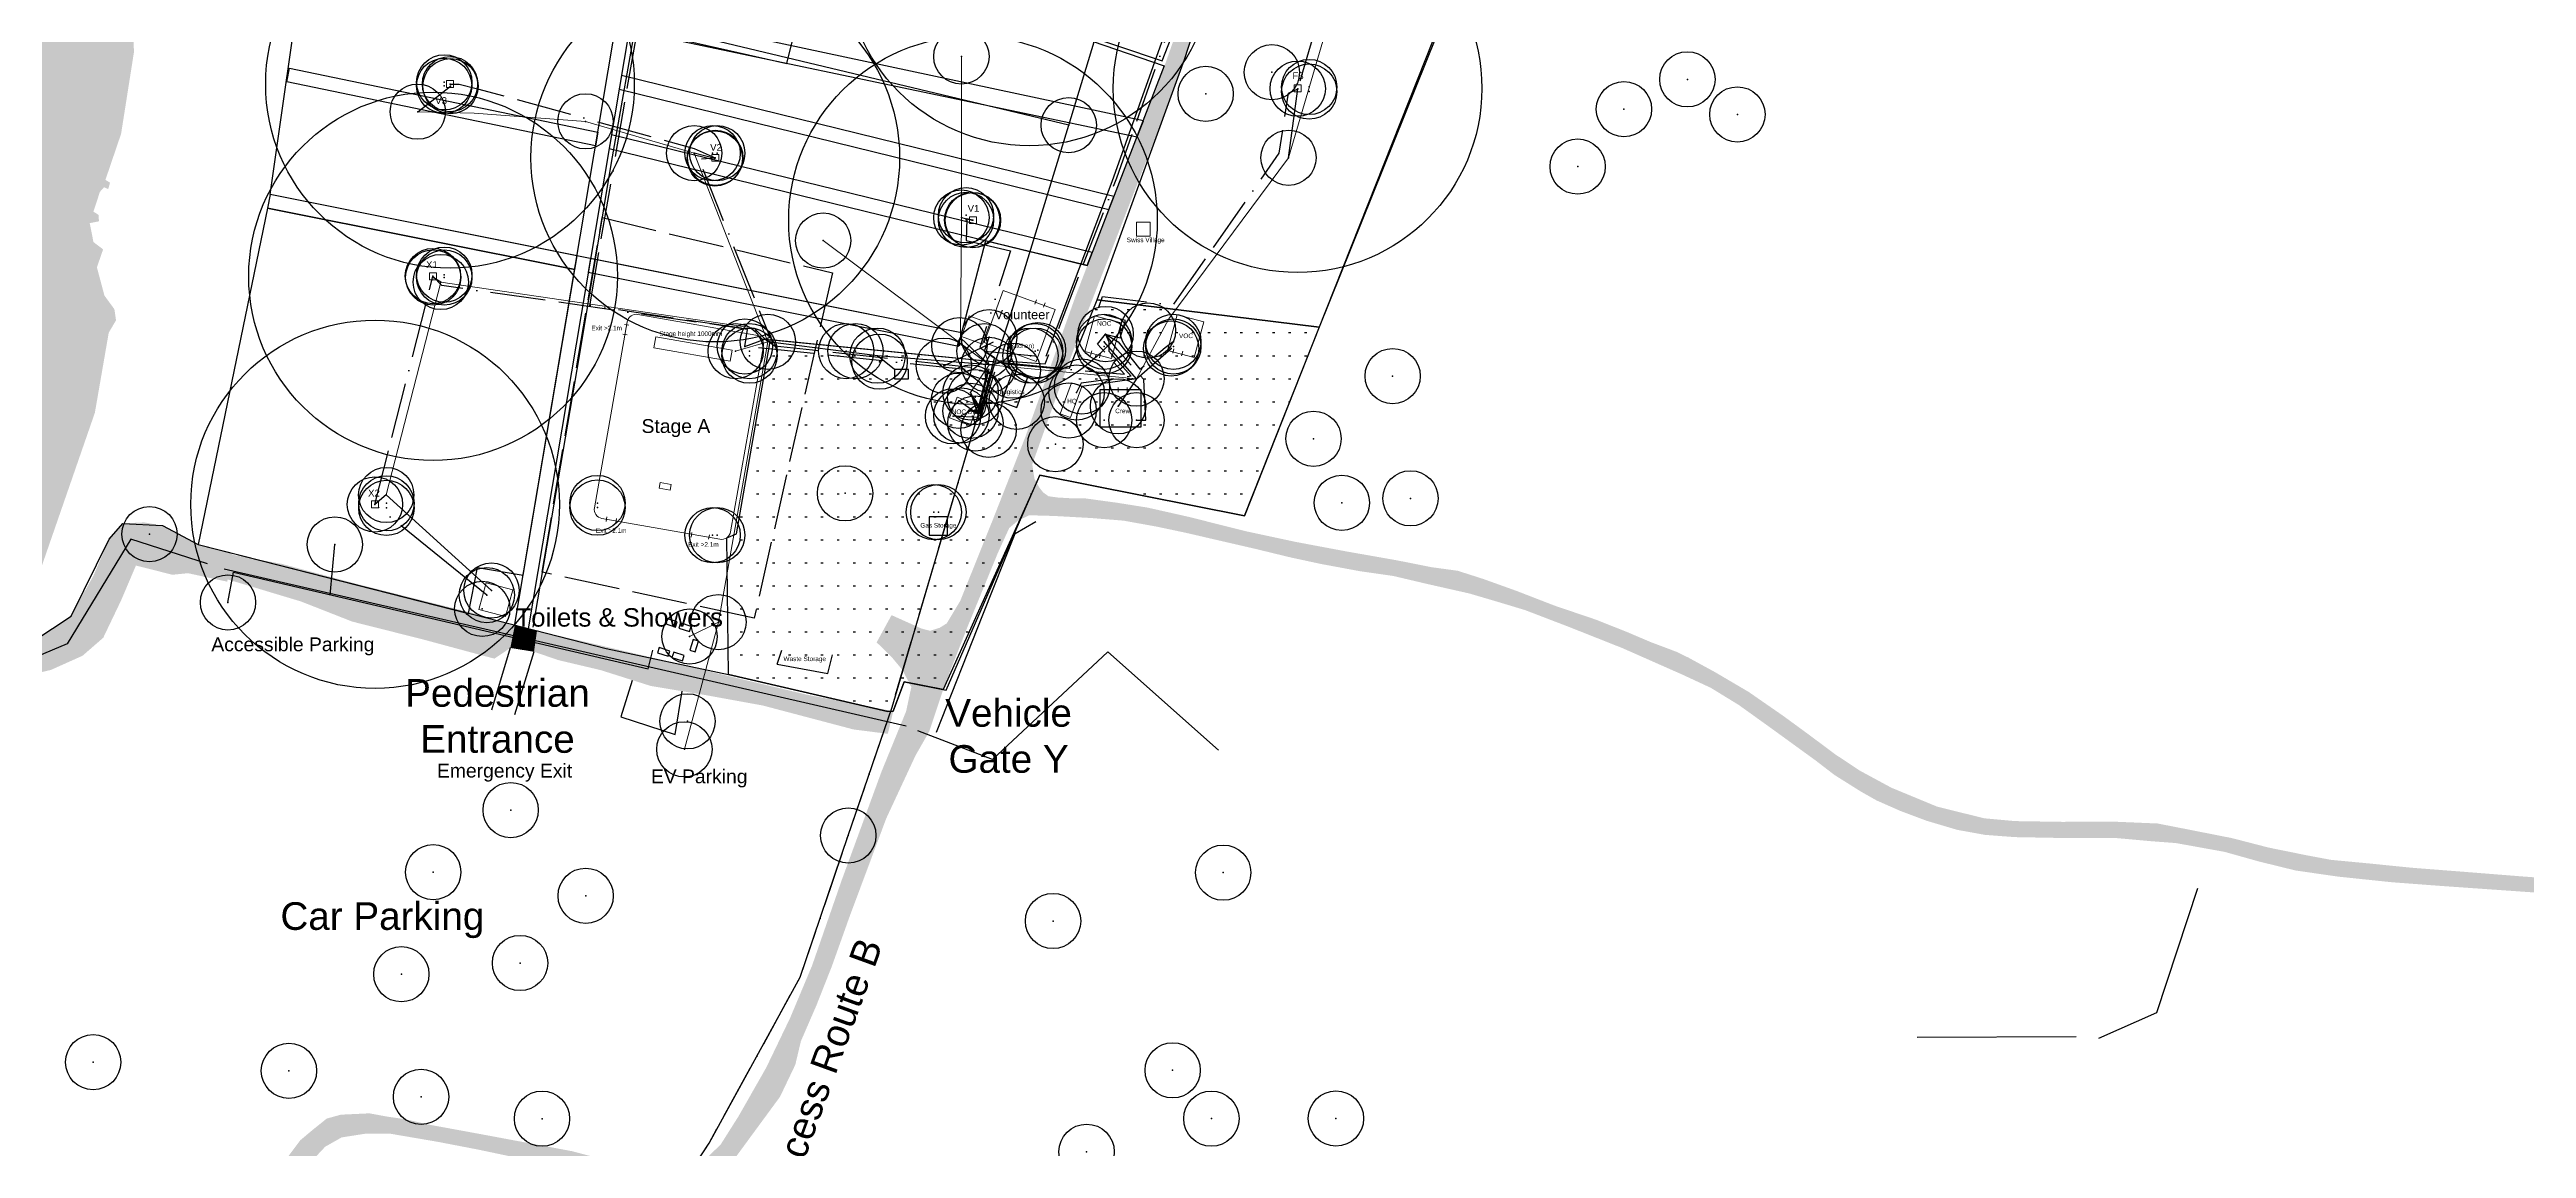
# Model space of a CAD drawing. Header units: metres. Extents: x 372109 to 376137, y 236217 to 239160.
# Drawn here: x 374042 to 374580, y 237823 to 238062 of the extents above; entities that cross this region are included whole.
import ezdxf

# ---------------------------------------------------------------- set-up
doc = ezdxf.new("R2010")
doc.units = ezdxf.units.M
doc.header["$MEASUREMENT"] = 0
doc.header["$PDMODE"] = 32
doc.header["$PDSIZE"] = 12
for name, pattern in [('ACAD_ISO02W100', [15, 12, -3]), ('ACAD_ISO05W100', [33, 24, -3, 0, -3, 0, -3]), ('ACAD_ISO11W100', [33, 12, -3, 12, -3, 0, -3])]:
    doc.linetypes.add(name, pattern=pattern)
for name, color, linetype, lineweight, true_color in [('Areas ... Backstage', 16, 'Continuous', 25, 0x800000), ('Areas ... Camping', 96, 'Continuous', 25, 0x008000), ('Fences', 178, 'Continuous', 25, 0x000000), ('Fire ... CO2 Extinguisher', 4, 'Continuous', 25, 0x00ffff), ('Fire ... Fire Blanket', 30, 'Continuous', 25, 0xff7f00), ('Fire ... Foam Extinguisher', 3, 'Continuous', 25, 0x00ff00), ('Fire ... Water Extinguisher', 1, 'Continuous', 25, 0xff0000), ('Heras (internal)', 16, 'Continuous', 25, 0x800000), ('Heras (perimeter)', 16, 'Continuous', 25, 0x800000), ('Labels', 178, 'Continuous', 25, 0x000000), ('Labels ... Access Routes', 178, 'Continuous', 25, 0x000000), ('Labels ... Gate Labels', 178, 'Continuous', 25, 0x000000), ('Labels ... Village Tent', 178, 'Continuous', 25, 0x000000), ('License ... Film', 6, 'ACAD_ISO02W100', 25, 0xff00ff), ('License ... Labels', 178, 'Continuous', 25, 0x000000), ('Lighting ... Festoon', 4, 'Continuous', 25, 0x00ffff), ('Natural ... Hedges', 96, 'Continuous', 25, 0x008000), ('Natural ... Tree Stumps', 56, 'Continuous', 25, 0x808000), ('Natural ... Trees', 96, 'Continuous', 25, 0x008000), ('Natural ... Water', 176, 'Continuous', 25, 0x000080), ('NOC ... Copper', 9, 'ACAD_ISO05W100', 25, 0xc0c0c0), ('NOC ... DK', 178, 'Continuous', 13, 0x000000), ('NOC ... DK Names', 178, 'Continuous', 25, 0x000000), ('NOC ... DK Radius', 216, 'Continuous', 25, 0x800080), ('NOC ... Fibre', 2, 'ACAD_ISO11W100', 25, 0xffff00), ('NOC ... Switch', 30, 'Continuous', 25, 0xff7f00), ('Paths ... Fire', 253, 'Continuous', 25, 0xa0a0a4), ('Paths ... Roads', 56, 'Continuous', 25, 0x808000), ('Paths ... Trackway', 9, 'Continuous', 25, 0xc0c0c0), ('Pedestrian Barrier', 6, 'Continuous', 25, 0xff00ff), ('Power ... 125-3', 1, 'Continuous', 18, 0xff0000), ('Power ... 16', 4, 'Continuous', 25, 0x00ffff), ('Power ... 32', 5, 'Continuous', 25, 0x0000ff), ('Power ... 32-3', 34, 'Continuous', 13, 0xb84904), ('Power ... 400-3', 1, 'Continuous', 25, 0xff0000), ('Power ... 63-3', 20, 'Continuous', 13, 0xfd5b07), ('Power ... Distro', 3, 'Continuous', 25, 0x00ff00), ('Power ... Generator', 4, 'Continuous', 25, 0x00ffff), ('Services ... Comms ... Ducts', 3, 'Continuous', 25, 0x00ff00), ('Services ... Comms ... Manholes', 3, 'Continuous', 25, 0x00ff00), ('Services ... Water Points', 5, 'Continuous', 25, 0x0000ff), ('Structures', 178, 'Continuous', 18, 0x000000), ('Structures ... Exits', 178, 'Continuous', 5, 0x000000), ('Structures ... Internal', 9, 'Continuous', 5, 0xc0c0c0), ('Structures ... Village Tents', 9, 'Continuous', 25, 0xc0c0c0), ('Toilets', 178, 'Continuous', 25, 0x000000), ('Water ... Pipes', 4, 'Continuous', 25, 0x00ffff), ('Water ... Points', 4, 'Continuous', 25, 0x00ffff)]:
    doc.layers.add(name, color=color, linetype=linetype, lineweight=lineweight, true_color=true_color)
doc.styles.add('textstyle108', font='')
doc.styles.add('textstyle110', font='')
doc.styles.add('textstyle111', font='')
doc.styles.add('textstyle112', font='')
doc.styles.add('textstyle113', font='')
doc.styles.add('textstyle114', font='')
doc.styles.add('textstyle125', font='')
doc.styles.add('textstyle33', font='')
doc.styles.add('textstyle47', font='')
doc.styles.add('textstyle52', font='')
doc.styles.add('textstyle59', font='')
doc.styles.add('textstyle60', font='')
doc.styles.add('textstyle61', font='')
doc.styles.add('textstyle65', font='')
doc.styles.add('textstyle66', font='')
doc.styles.add('textstyle67', font='')
doc.styles.add('textstyle69', font='')
doc.styles.add('textstyle79', font='')
doc.styles.add('textstyle80', font='')
doc.styles.add('textstyle81', font='')
doc.styles.add('textstyle82', font='')
doc.styles.add('textstyle84', font='')
doc.styles.add('textstyle87', font='')
doc.styles.add('textstyle88', font='')
doc.styles.add('textstyle89', font='')
doc.styles.add('textstyle90', font='')
doc.styles.add('textstyle91', font='')
doc.styles.add('textstyle92', font='')
doc.styles.add('textstyle93', font='')
doc.styles.add('textstyle95', font='')
doc.styles.get('textstyle108').set_extended_font_data('Arial')
doc.styles.get('textstyle110').set_extended_font_data('Arial')
doc.styles.get('textstyle111').set_extended_font_data('Arial')
doc.styles.get('textstyle112').set_extended_font_data('Arial')
doc.styles.get('textstyle113').set_extended_font_data('Arial')
doc.styles.get('textstyle114').set_extended_font_data('Arial')
doc.styles.get('textstyle125').set_extended_font_data('Arial')
doc.styles.get('textstyle33').set_extended_font_data('Arial')
doc.styles.get('textstyle47').set_extended_font_data('Arial')
doc.styles.get('textstyle52').set_extended_font_data('Arial')
doc.styles.get('textstyle59').set_extended_font_data('Arial')
doc.styles.get('textstyle60').set_extended_font_data('Arial')
doc.styles.get('textstyle61').set_extended_font_data('Arial')
doc.styles.get('textstyle65').set_extended_font_data('Arial')
doc.styles.get('textstyle66').set_extended_font_data('Arial')
doc.styles.get('textstyle67').set_extended_font_data('Arial')
doc.styles.get('textstyle69').set_extended_font_data('Arial')
doc.styles.get('textstyle79').set_extended_font_data('Arial')
doc.styles.get('textstyle80').set_extended_font_data('Arial')
doc.styles.get('textstyle81').set_extended_font_data('Arial')
doc.styles.get('textstyle82').set_extended_font_data('Arial')
doc.styles.get('textstyle84').set_extended_font_data('Arial')
doc.styles.get('textstyle87').set_extended_font_data('Arial')
doc.styles.get('textstyle88').set_extended_font_data('Arial')
doc.styles.get('textstyle89').set_extended_font_data('Arial')
doc.styles.get('textstyle90').set_extended_font_data('Arial')
doc.styles.get('textstyle91').set_extended_font_data('Arial')
doc.styles.get('textstyle92').set_extended_font_data('Arial')
doc.styles.get('textstyle93').set_extended_font_data('Arial')
doc.styles.get('textstyle95').set_extended_font_data('Arial')

# ---------------------------------------------------------------- blocks, each defined once
blk = doc.blocks.new('Single Cabin')
at = {"layer": 'Structures'}
for p, q in [((2.4, 7.2), (0, 7.2)), ((0, 7.2), (0, 0)), ((2.4, 0), (2.4, 7.2)), ((0, 0), (2.4, 0))]:
    blk.add_line(p, q, dxfattribs=at)
blk = doc.blocks.new('Mobile Structures 30x45m')
at = {"layer": 'Structures', "flags": 128}
blk.add_lwpolyline([(28, 0, 0.414214), (30, 2), (30, 43, 0.414214), (28, 45), (2, 45, 0.414214), (0, 43), (0, 2, 0.414214), (2, 0)], format="xyb", close=True, dxfattribs=at)
blk = doc.blocks.new('Double Cabin')
at = {"layer": 'Labels'}
for p, q in [((1.8, 3.6), (-1.8, 3.6)), ((-1.8, 3.6), (-1.8, -3.6)), ((1.8, -3.6), (1.8, 3.6)), ((-1.8, -3.6), (1.8, -3.6))]:
    blk.add_line(p, q, dxfattribs=at)
blk = doc.blocks.new('3-bay toilet cabin')
at = {"layer": 'Toilets'}
for p, q in [((1.2, 0.6), (-1.2, 0.6)), ((-1.2, 0.6), (-1.2, -0.6)), ((1.2, -0.6), (1.2, 0.6)), ((-1.2, -0.6), (1.2, -0.6))]:
    blk.add_line(p, q, dxfattribs=at)
blk = doc.blocks.new('Clearspan 6x6')
at = {"layer": 'Structures'}
for p, q in [((3, 3), (-3, 3)), ((-3, 3), (-3, -3)), ((3, -3), (3, 3)), ((-3, -3), (3, -3))]:
    blk.add_line(p, q, dxfattribs=at)
blk = doc.blocks.new('Clearspan 12x12')
at = {"layer": 'Structures'}
for p, q in [((6, 6), (-6, 6)), ((-6, 6), (-6, -6)), ((6, -6), (6, 6)), ((-6, -6), (6, -6))]:
    blk.add_line(p, q, dxfattribs=at)
blk = doc.blocks.new('Clearspan 9x8')
at = {"layer": 'Labels'}
for p, q in [((4.5, 4), (-4.5, 4)), ((-4.5, 4), (-4.5, -4)), ((4.5, -4), (4.5, 4)), ((-4.5, -4), (4.5, -4))]:
    blk.add_line(p, q, dxfattribs=at)
blk = doc.blocks.new('Clearspan 6x8')
at = {"layer": 'Structures'}
for p, q in [((3, 4), (-3, 4)), ((-3, 4), (-3, -4)), ((3, -4), (3, 4)), ((-3, -4), (3, -4))]:
    blk.add_line(p, q, dxfattribs=at)
blk = doc.blocks.new('Generator')
at = {"layer": 'Power ... Generator', "flags": 128}
blk.add_lwpolyline([(-1.5, -1), (1.5, -1), (1.5, 1), (-1.5, 1)], close=True, dxfattribs=at)
blk = doc.blocks.new('Cold Room 4.8x4.8')
at = {"layer": 'Structures'}
for p, q in [((2.4, 2.4), (-2.4, 2.4)), ((-2.4, 2.4), (-2.4, -2.4)), ((2.4, -2.4), (2.4, 2.4)), ((-2.4, -2.4), (2.4, -2.4))]:
    blk.add_line(p, q, dxfattribs=at)
blk = doc.blocks.new('Clearspan 3x3')
at = {"layer": 'Structures', "flags": 128}
blk.add_lwpolyline([(0, -3), (3, -3), (3, 0), (0, 0)], close=True, dxfattribs=at)

msp = doc.modelspace()

# ---------------------------------------------------------------- hatches: boundary and pattern name
at = {"layer": 'Areas ... Backstage'}
h = msp.add_hatch(dxfattribs=at)
h.set_pattern_fill('ACAD_ISO07W100', color=256, style=0, pattern_type=0)
h.set_pattern_definition([(0, (0, 0), (0, 5), [0.5, -3])])
h.paths.add_polyline_path([(374189.07, 237955.47), (374191.16, 237956.29), (374198.54, 237998.5), (374259.29, 237992.53), (374263.45, 237992.27), (374269.45, 238007.1), (374317.66, 238001.21), (374301.43, 237960.2), (374257.05, 237969.03), (374236.06, 237922.49), (374227.59, 237924.16), (374225.21, 237917.77), (374224.02, 237917.69), (374189.48, 237925.74)], flags=0)
at = {"layer": 'Natural ... Hedges'}
for points in [[(374074.32, 237954.02), (374072.14, 237947.75), (374068.75, 237947.41), (374060.83, 237949.42), (374057.63, 237941.88), (374053.73, 237933.72), (374049.24, 237929.82), (374042.38, 237926.74), (374031.26, 237924.14), (374027.59, 237925.79), (374036.7, 237931.59), (374046.75, 237938.45), (374051.6, 237947.2), (374055.03, 237955.12), (374057.99, 237958.55), (374062.6, 237958.79), (374066.62, 237958.08)], [(374081.75, 237951.76), (374080.74, 237946.4), (374096.66, 237941.61), (374107.78, 237937.24), (374123.27, 237933.33), (374134.62, 237930.26), (374138.64, 237929.19), (374142.09, 237931.52), (374143.03, 237936.25), (374133.79, 237939.13), (374108.84, 237945.4), (374092.52, 237949.77)], [(374147.23, 237930.69), (374152.48, 237928.88), (374161.7, 237926.7), (374172.53, 237923.27), (374184.88, 237921.2), (374196.89, 237919.01), (374216.58, 237913.81), (374224.03, 237912.86), (374225.21, 237917.77), (374206.65, 237921.32), (374191.98, 237924.8), (374178.62, 237928.06), (374159.34, 237932.61), (374147.88, 237935.24)]]:
    msp.add_hatch(color=256, dxfattribs=at).paths.add_polyline_path(points, flags=0)
at = {"layer": 'Natural ... Water'}
msp.add_hatch(color=256, dxfattribs=at).paths.add_polyline_path([(374057.21, 238077.69), (374059.71, 238076.09), (374060.41, 238060.99), (374057.61, 238043.19), (374054.21, 238033.19), (374055.21, 238032.59), (374054.81, 238031.19), (374053.91, 238031.59), (374053.01, 238030.59), (374051.61, 238026.29), (374052.71, 238025.59), (374052.81, 238024.19), (374050.81, 238023.79), (374051.61, 238019.69), (374053.71, 238018.09), (374052.36, 238014.19), (374054, 238008.05), (374056.16, 238005.09), (374056.51, 238002.69), (374054.93, 238000), (374051.92, 237982.61), (374038.42, 237943.61), (374035.62, 237940.01), (374030.82, 237936.91), (374026.42, 237935.21), (374024.42, 237935.51), (374020.22, 237937.21), (374014.42, 237942.41), (374009.42, 237950.31), (374004.32, 237962.71), (374003.12, 237967.51), (374002.22, 237979.91), (374002.65, 238000), (374003.94, 238008.87), (374009.31, 238024.49), (374014.01, 238035.49), (374036.88, 238073.57), (374039.08, 238076.15), (374043.3, 238078.37), (374050.15, 238078.61)], flags=0)
at = {"layer": 'Paths ... Roads'}
for points in [[(374158.92, 238195.58), (374159.41, 238192.26), (374171.23, 238194.13), (374186.78, 238196.07), (374196.98, 238197.2), (374209.61, 238198.66), (374219.82, 238200.12), (374232.13, 238200.69), (374240.79, 238200.12), (374249.21, 238199.15), (374258.53, 238197.61), (374268.97, 238195.18), (374277.8, 238192.43), (374289.3, 238188.46), (374296.99, 238184.9), (374305.09, 238179.87), (374310.27, 238173.23), (374311.81, 238168.21), (374312.05, 238164.25), (374311.65, 238159.55), (374310.51, 238151.78), (374309.14, 238144.97), (374307.11, 238136.15), (374304.2, 238125.13), (374301.2, 238112.83), (374296.91, 238097.12), (374293.67, 238086.1), (374289.54, 238073.47), (374282.74, 238054.12), (374276.34, 238037.92), (374269.94, 238021.4), (374264.68, 238007.64), (374253.91, 237977.43), (374246.95, 237959.7), (374239.74, 237941.72), (374236.82, 237936.86), (374235.28, 237935.89), (374233.18, 237935.24), (374231.32, 237935.73), (374224.84, 237938.64), (374221.6, 237932.73), (374224.76, 237929.65), (374227.19, 237926.74), (374229.13, 237923.01), (374228, 237917.75), (374222.65, 237904.63), (374213.99, 237880.99), (374207.59, 237862.52), (374202.81, 237851.11), (374197.63, 237840.34), (374191.64, 237829.81), (374187.75, 237823.65), (374182.89, 237818.96), (374179.73, 237817.01), (374186.78, 237813.94), (374189.53, 237818.88), (374194.39, 237825.52), (374200.63, 237834.02), (374203.95, 237840.98), (374205.16, 237846.09), (374208.56, 237853.94), (374211.88, 237862.36), (374215.69, 237873.05), (374223.7, 237894.51), (374230.02, 237908.11), (374233.02, 237913.38), (374236.42, 237923.58), (374241.44, 237936.38), (374247.92, 237952.17), (374250.35, 237957.51), (374255.69, 237972.25), (374260.55, 237985.93), (374267.27, 238004.23), (374274.15, 238021.89), (374283.3, 238045.53), (374288.89, 238060.68), (374295.45, 238081.08), (374300.07, 238095.25), (374304.28, 238110.48), (374307.44, 238124.57), (374312.13, 238143.6), (374315.53, 238157.61), (374316.75, 238166.43), (374317.48, 238171.37), (374316.83, 238175.83), (374311.08, 238181.49), (374307.68, 238182.95), (374300.71, 238186.76), (374288.32, 238191.94), (374275.45, 238196.39), (374263.46, 238199.71), (374247.03, 238202.63), (374236.26, 238203.76), (374224.84, 238204.01), (374213.66, 238203.12), (374189.78, 238200.36), (374170.42, 238197.04)], [(374255.37, 237971.48), (374250.31, 237957.51), (374252.29, 237959.17), (374254.72, 237960.34), (374260.19, 237960.18), (374268.12, 237959.74), (374275.17, 237959.17), (374282.33, 237957.88), (374288.85, 237956.5), (374295.65, 237954.92), (374303.87, 237953.02), (374311.4, 237951.19), (374317.92, 237949.78), (374326.42, 237948.2), (374333.75, 237947.15), (374341.16, 237945.4), (374350.27, 237943.34), (374356.18, 237941.6), (374362.34, 237939.74), (374371.85, 237936.09), (374383.47, 237931.48), (374396.47, 237925.73), (374402.67, 237922.85), (374408.78, 237919.09), (374415.95, 237913.94), (374425.42, 237907.06), (374429.47, 237903.94), (374435.26, 237900.3), (374438.62, 237898.4), (374443.76, 237896.13), (374449.47, 237893.98), (374456.15, 237892), (374462.18, 237890.91), (374468.66, 237890.42), (374477.41, 237890.26), (374490.2, 237890.26), (374498.26, 237889.53), (374503.6, 237889.13), (374514.17, 237887.22), (374521.66, 237885.12), (374529.6, 237883.17), (374538.83, 237881.84), (374550.49, 237880.62), (374561.26, 237879.81), (374580.21, 237878.48), (374591.06, 237877.75), (374604.38, 237877.42), (374616.16, 237876.9), (374622.96, 237876.29), (374634.67, 237873.66), (374640.05, 237871.47), (374647.66, 237868.11), (374657.66, 237863.62), (374666.65, 237860.54), (374675.32, 237858.19), (374683.74, 237856.05), (374694.22, 237853.86), (374699.89, 237852.69), (374710.62, 237850.54), (374720.18, 237848.64), (374731.27, 237846.69), (374745.65, 237844.06), (374758.08, 237841.27), (374768.6, 237839.08), (374777.11, 237837.99), (374784.96, 237838.03), (374793.54, 237838.96), (374810.22, 237842.81), (374818.28, 237845.6), (374829.94, 237848.39), (374839.66, 237849.89), (374844.56, 237850.18), (374853.22, 237850.46), (374876.38, 237850.66), (374886.87, 237850.22), (374899.75, 237850.5), (374910.64, 237851.59), (374910.19, 237854.3), (374899.42, 237853.7), (374885.86, 237853.66), (374878.45, 237853.74), (374870.39, 237853.74), (374859.14, 237853.74), (374845.65, 237853.41), (374831.64, 237851.92), (374822.98, 237849.73), (374810.35, 237846.69), (374794.76, 237842.73), (374785.61, 237841.39), (374780.67, 237841.35), (374776.13, 237841.43), (374768.32, 237842.36), (374759.41, 237844.18), (374749.78, 237846.25), (374736.86, 237848.92), (374725.44, 237851.11), (374713.17, 237853.58), (374701.15, 237856.09), (374686.09, 237859.2), (374672.6, 237862.36), (374661.83, 237866.05), (374655.96, 237868.44), (374649.16, 237871.51), (374642.24, 237874.87), (374637.7, 237877.02), (374631.22, 237878.23), (374622.2, 237879.61), (374606.4, 237880.62), (374591.71, 237880.99), (374579.28, 237881.84), (374567.09, 237882.81), (374554.66, 237883.78), (374545.87, 237884.67), (374537.29, 237885.48), (374531.91, 237886.49), (374523.73, 237888.15), (374515.71, 237890.22), (374505.26, 237892.28), (374499.64, 237893.38), (374490.16, 237893.78), (374478.91, 237893.74), (374468.7, 237893.9), (374461.98, 237894.51), (374451.74, 237897.06), (374441.86, 237901.15), (374435.06, 237904.83), (374429.67, 237908.4), (374423.88, 237912.73), (374418.29, 237916.82), (374410.88, 237921.96), (374403.52, 237926.29), (374397.81, 237929.41), (374395.13, 237930.71), (374389.75, 237932.73), (374384.61, 237934.92), (374377.81, 237937.63), (374368.74, 237940.71), (374360.48, 237943.91), (374353.27, 237946.5), (374347.72, 237948.28), (374342.09, 237949.05), (374334.52, 237950.55), (374323.51, 237952.49), (374312.5, 237954.56), (374301.77, 237956.86), (374289.38, 237959.98), (374280.43, 237962), (374273.75, 237963.06), (374266.95, 237963.99), (374263.71, 237964.03), (374260.95, 237964.19), (374258.89, 237964.47), (374257.72, 237965.33), (374256.87, 237966.42), (374255.85, 237968.32)], [(374074.32, 237954.02), (374072.14, 237947.75), (374080.65, 237945.91), (374081.83, 237952.18)], [(374143.03, 237936.25), (374142.09, 237931.52), (374147.23, 237930.69), (374147.88, 237935.24)], [(374133.98, 237686.07), (374134.31, 237693.93), (374122.08, 237696.03), (374088.15, 237701.3), (374083.13, 237702.76), (374079.81, 237704.9), (374077.05, 237708.14), (374075.44, 237711.7), (374074.71, 237716.89), (374074.79, 237722.6), (374075.92, 237729.72), (374077.42, 237736.44), (374079.61, 237745.35), (374081.18, 237751.99), (374083.17, 237762.31), (374084.55, 237767.94), (374085.8, 237773.65), (374087.26, 237779.85), (374088.84, 237788.47), (374090.46, 237796.85), (374091.59, 237804.22), (374093.53, 237811.06), (374095.44, 237815.8), (374098.11, 237819.12), (374101.91, 237823.17), (374105.48, 237825.19), (374110.9, 237826.04), (374115.76, 237826.04), (374126.41, 237824.22), (374135.03, 237822.56), (374150.22, 237819.36), (374156.82, 237818.03), (374161.07, 237816.89), (374165.32, 237815.68), (374167.95, 237814.14), (374170.46, 237812.28), (374171.92, 237810.94), (374173.3, 237808.51), (374173.82, 237806.41), (374173.98, 237803.9), (374179.73, 237816.89), (374179.53, 237817.38), (374174.92, 237817.42), (374171.03, 237818.55), (374168.11, 237819.73), (374161.6, 237820.58), (374155.48, 237822.2), (374136.01, 237825.84), (374124.51, 237827.95), (374119.41, 237829.12), (374115.24, 237829.73), (374111.51, 237830.42), (374105.32, 237830.13), (374102.24, 237829.28), (374099.12, 237826.77), (374096.53, 237824.59), (374093.9, 237821.1), (374092.2, 237817.34), (374090.34, 237811.91), (374089.12, 237806.93), (374088.11, 237802.24), (374087.3, 237797.09), (374086.73, 237793.37), (374085.6, 237787.82), (374084.3, 237781.14), (374082.84, 237773.69), (374080.66, 237765.03), (374078.84, 237756.93), (374077.3, 237750.25), (374075.39, 237742.07), (374073.86, 237736.73), (374073.21, 237732.96), (374071.83, 237727.29), (374070.66, 237722.27), (374070.25, 237717.61), (374070.78, 237712.23), (374071.02, 237709.15), (374073.21, 237706.28), (374076.41, 237701.86), (374079.69, 237699.52), (374086.04, 237697.82), (374099.04, 237695.83), (374108.92, 237694.41), (374114.79, 237693.24), (374124.06, 237691.42), (374129.24, 237689.68), (374130.95, 237688.34)]]:
    msp.add_hatch(color=256, dxfattribs=at).paths.add_polyline_path(points, flags=0)

# ---------------------------------------------------------------- linework, layer by layer
at = {"layer": 'Areas ... Backstage', "flags": 128}
msp.add_lwpolyline([(374189.07, 237955.47), (374191.16, 237956.29), (374198.54, 237998.5), (374259.29, 237992.53), (374263.45, 237992.27), (374269.45, 238007.1), (374317.66, 238001.21), (374301.43, 237960.2), (374257.05, 237969.03), (374236.06, 237922.49), (374227.59, 237924.16), (374225.21, 237917.77), (374224.02, 237917.69), (374189.48, 237925.74)], close=True, dxfattribs=at)
at = {"layer": 'Areas ... Camping', "flags": 128}
for points in [[(374372.86, 238197.64), (374367.43, 238144.1), (374350.07, 238081.85), (374317.66, 238001.21), (374269.45, 238007.1), (374288.41, 238059.35), (374295.45, 238081.08), (374302.17, 238102.87), (374305.86, 238117.52), (374316.14, 238162.02), (374317.23, 238181.56), (374327.25, 238202.27), (374360, 238250), (374371.14, 238290.21), (374377.47, 238290.02), (374378.12, 238242.25)], [(374296.04, 238185.54), (374254.05, 238068.95), (374283.56, 238059.06), (374291.53, 238079.47), (374298.98, 238104.65), (374308.05, 238140.24), (374311.57, 238159.23), (374311.85, 238165.91), (374311.73, 238167.9), (374310.19, 238172.92), (374296.04, 238185.54)], [(374208.4, 238083.97), (374284, 238058), (374267.33, 238014.56), (374245.23, 238019.98), (374240, 238000), (374090, 238030), (374097.39, 238082.23), (374202.08, 238058.45)], [(374074.32, 237954.02), (374133, 237939), (374135, 237949), (374144.9, 237947.33), (374156.08, 238013.72), (374089.41, 238027.06)]]:
    msp.add_lwpolyline(points, close=True, dxfattribs=at)
at = {"layer": 'Fences'}
msp.add_lwpolyline([(374234.62, 237913.22), (374244.64, 237938.73), (374251.7, 237956.38), (374256.15, 237959)], dxfattribs=at)
at = {"layer": 'Fire ... CO2 Extinguisher'}
for p in [(374256.62, 237996.22), (374243, 237986)]:
    msp.add_point(p, dxfattribs=at)
at = {"layer": 'Fire ... Fire Blanket'}
msp.add_point((374255, 237995), dxfattribs=at)
at = {"layer": 'Fire ... Foam Extinguisher'}
msp.add_point((374215, 237996), dxfattribs=at)
at = {"layer": 'Fire ... Water Extinguisher'}
for p in [(374127.73, 238053.62), (374127.76, 238054.39), (374315.49, 238053.37), (374315.49, 238052.37), (374186, 238039), (374187, 238039), (374241, 238025.5), (374241, 238024.5), (374127.76, 238012.59), (374127.76, 238011.99), (374271, 237997), (374286, 237997), (374194, 237996), (374194, 237995), (374217, 237996), (374256, 237996), (374256, 237995), (374252, 237985), (374263.28, 237983.08), (374271, 237981), (374115.19, 237962.93), (374115.19, 237961.93), (374161, 237963), (374161, 237962), (374234, 237961), (374235, 237961), (374186, 237956), (374187, 237956), (374136, 237940)]:
    msp.add_point(p, dxfattribs=at)
at = {"layer": 'Heras (internal)'}
for p, q in [((374263.45, 237992.27), (374269.45, 238007.1)), ((374269.45, 238007.1), (374317.66, 238001.21)), ((374196.68, 237998.63), (374259.29, 237992.53)), ((374233, 237960), (374233, 237960)), ((374233, 237960), (374233, 237956)), ((374237, 237960), (374233, 237960)), ((374237, 237956), (374237, 237960)), ((374189.48, 237925.74), (374189.07, 237955.47)), ((374233, 237956), (374237, 237956)), ((374200, 237928), (374201, 237931)), ((374200, 237928), (374211, 237926)), ((374211, 237926), (374212, 237930)), ((374168.57, 237924.47), (374166.08, 237916.55)), ((374177.85, 237912.7), (374179.42, 237922.11)), ((374166.08, 237916.55), (374177.85, 237912.7))]:
    msp.add_line(p, q, dxfattribs=at)
at = {"layer": 'Heras (perimeter)'}
for p, q in [((374301.43, 237960.2), (374350.62, 238084.29)), ((374236.72, 237922.36), (374257.05, 237969.03)), ((374257.05, 237969.03), (374301.43, 237960.2)), ((374046.75, 237938.45), (374055.03, 237955.12)), ((374055.03, 237955.12), (374057.99, 237958.55)), ((374057.99, 237958.55), (374066.62, 237958.08)), ((374066.62, 237958.08), (374074.32, 237954.02)), ((374074.32, 237954.02), (374134.45, 237938.74)), ((374027.59, 237925.79), (374046.75, 237938.45)), ((374134.45, 237938.74), (374162.92, 237931.43)), ((374162.92, 237931.43), (374189.48, 237925.74)), ((374189.48, 237925.74), (374224.02, 237917.69)), ((374225.21, 237917.77), (374227.59, 237924.16)), ((374227.59, 237924.16), (374236.72, 237922.36)), ((374224.02, 237917.69), (374225.21, 237917.77))]:
    msp.add_line(p, q, dxfattribs=at)
at = {"layer": 'License ... Film'}
for p, q in [((374149, 237948), (374162, 238025)), ((374162, 238025), (374212, 238013)), ((374212, 238013), (374195, 237938)), ((374195, 237938), (374149, 237948))]:
    msp.add_line(p, q, dxfattribs=at)
at = {"layer": 'Lighting ... Festoon', "flags": 128}
for points in [[(374297, 238182), (374278, 238191), (374243, 238199), (374219, 238199), (374191, 238196), (374185.77, 238166.57), (374177, 238111), (374170, 238071), (374164, 238037), (374157, 237995), (374147, 237936)], [(374258.38, 237994.89), (374272.7, 238032.86), (374290.53, 238082.85), (374299, 238108), (374309, 238152), (374310, 238171), (374301, 238180)]]:
    msp.add_lwpolyline(points, dxfattribs=at)
at = {"layer": 'Natural ... Tree Stumps'}
msp.add_point((374280.49, 238000.46), dxfattribs=at)
at = {"layer": 'Natural ... Trees'}
for p in [(374307.39, 238056.57), (374293.02, 238051.87), (374397.57, 238055.03), (374383.8, 238048.55), (374408.42, 238047.41), (374373.76, 238036.08), (374239.56, 237997.28), (374222.25, 237993.7), (374333.6, 237990.57), (374245.91, 237978.9), (374316.43, 237976.96), (374214.74, 237965.11), (374322.58, 237963.04), (374337.48, 237964.01), (374063.78, 237956.23), (374180.55, 237915.58), (374142.17, 237896.3), (374125.36, 237882.81), (374296.83, 237882.71), (374158.45, 237877.68), (374259.89, 237872.2), (374144.21, 237863.07), (374118.44, 237860.64), (374051.55, 237841.54), (374094.04, 237839.66), (374285.85, 237839.77), (374122.72, 237834.01), (374148.97, 237829.26), (374294.26, 237829.27), (374321.3, 237829.3), (374267.17, 237822.07)]:
    msp.add_point(p, dxfattribs=at)
at = {"layer": 'Natural ... Water'}
for points in [[(374076.4, 237949.8), (374059.74, 237955.15), (374045.9, 237932.39), (374031.54, 237926.35)], [(374080, 237948.7), (374227.98, 237914.6)], [(374295.8, 237909.3), (374271.8, 237930.7), (374246.76, 237907.27), (374230.57, 237913.53)], [(374486.85, 237846.78), (374499.5, 237852.3), (374508.4, 237879.3)], [(374447.47, 237846.99), (374481.96, 237847.14)]]:
    msp.add_lwpolyline(points, dxfattribs=at)
at = {"layer": 'NOC ... Copper', "flags": 128}
for points in [[(374242.51, 238024.43), (374241.17, 238024.74), (374241, 238020), (374250.62, 238017.75), (374243.99, 237996.77), (374247.15, 237994.63), (374244, 237982.8), (374242, 237983)], [(374137, 237943), (374112.71, 237962.69)]]:
    msp.add_lwpolyline(points, dxfattribs=at)
at = {"layer": 'NOC ... DK', "flags": 128}
for points in [[(374128.25, 238053.25), (374129.75, 238053.25), (374129.75, 238054.75), (374128.25, 238054.75)], [(374312.21, 238052.31), (374313.71, 238052.31), (374313.71, 238053.81), (374312.21, 238053.81)], [(374185.83, 238037.24), (374187.33, 238037.24), (374187.33, 238038.74), (374185.83, 238038.74)], [(374241.76, 238023.68), (374243.26, 238023.68), (374243.26, 238025.18), (374241.76, 238025.18)], [(374124.57, 238011.49), (374126.07, 238011.49), (374126.07, 238012.99), (374124.57, 238012.99)], [(374111.99, 237961.97), (374113.49, 237961.97), (374113.49, 237963.47), (374111.99, 237963.47)]]:
    msp.add_lwpolyline(points, close=True, dxfattribs=at)
at = {"layer": 'NOC ... DK Radius'}
for centre in [(374254.71, 238080.6), (374129, 238054), (374312.96, 238053.06), (374186.58, 238037.99), (374242.51, 238024.43), (374125.32, 238012.24), (374112.74, 237962.72)]:
    msp.add_circle(centre, 40, dxfattribs=at)
at = {"layer": 'NOC ... Fibre', "flags": 128}
for points in [[(374242, 237983), (374244.2, 237982.6), (374247.45, 237994), (374258.17, 237993.22), (374273.7, 238033.62), (374294.62, 238092.66), (374299.32, 238107.51), (374308, 238146), (374295.53, 238148.29), (374293.88, 238146.81)], [(374336.06, 238129.4), (374335.34, 238128.56), (374313, 238053)], [(374242.1, 237983), (374243.8, 237983), (374246, 237992), (374224.9, 237994.29), (374199.43, 237997.1), (374195.08, 238000.59), (374159.32, 238005.86), (374174.54, 238093.81), (374202.1, 238089), (374204.1, 238086)], [(374129, 238054), (374131, 238054), (374135, 238053), (374182, 238040), (374186.58, 238037.99)], [(374271.3, 237999.7), (374274.49, 237998.85), (374275.63, 238002.65), (374269.43, 238004.32), (374270.62, 238007.84), (374286, 238006), (374309, 238039), (374311, 238052), (374313, 238053)], [(374193, 237997), (374198.48, 237999), (374183.02, 238037.76), (374186.58, 238037.99)], [(374112.71, 237962.69), (374125.3, 238012.3)], [(374193, 237997), (374193.56, 238000.71), (374127.25, 238010.27), (374125.3, 238012.3)], [(374242, 237983), (374244.4, 237982.4), (374247.82, 237993.37), (374275.41, 237990.98), (374269.57, 237997.52), (374271.3, 237999.7)], [(374271.3, 237999.7), (374272, 237998), (374272, 237996), (374276.85, 237990.55), (374266, 237989), (374265, 237987)], [(374271.3, 237999.7), (374274, 237998), (374278.76, 237992.05), (374284.21, 237996.78), (374285.99, 237998.05)], [(374278, 237981), (374280, 237981), (374279.56, 237989.86), (374273.87, 237996.26), (374271.3, 237999.7)], [(374242, 237983), (374243.6, 237983.2), (374245.65, 237991.51), (374193, 237997)], [(373773.48, 237163.92), (373768.72, 237163.3), (373767.37, 237162.2), (373765.37, 237161.22), (373770, 237165), (373783, 237185), (373801, 237197), (373804, 237204), (373811.65, 237208.16), (373845.46, 237230.29), (373877.72, 237245.24), (373963.67, 237256.5), (373992.85, 237275.04), (374070.27, 237325.1), (374121.62, 237358.18), (374126.64, 237365.15), (374127.37, 237382.21), (374128.77, 237453.8), (374148.25, 237576.33), (374151.41, 237592.13), (374153.28, 237635.46), (374152.29, 237711.93), (374161.84, 237755.27), (374168.52, 237786.56), (374174.41, 237807.42), (374185.25, 237823.94), (374205, 237860), (374215.44, 237890.77), (374224.95, 237918.67), (374243.03, 237980.29), (374242, 237983)], [(374240, 237982), (374242, 237983)]]:
    msp.add_lwpolyline(points, dxfattribs=at)
at = {"layer": 'NOC ... Switch'}
for p in [(374129, 238054), (374313, 238053), (374186.58, 238037.99), (374242.51, 238024.43), (374125.3, 238012.3), (374193, 237997), (374271.3, 237999.7), (374286, 237998), (374265, 237987), (374240, 237982), (374242, 237983), (374278, 237981), (374112.71, 237962.69), (374137, 237943)]:
    msp.add_point(p, dxfattribs=at)
at = {"layer": 'Paths ... Fire', "flags": 128}
for points in [[(374168.54, 238069.69), (374167.88, 238065.73), (374278.15, 238042.52), (374279.54, 238046.02)], [(374093.56, 238054.5), (374094.17, 238057.44), (374161.11, 238043.58), (374160.6, 238040.62)], [(374166.21, 238055.84), (374165.71, 238052.88), (374272.03, 238026.79), (374273.12, 238029.61)], [(374164.05, 238042.99), (374163.55, 238040.02), (374267.33, 238014.56), (374268.41, 238017.38)], [(374090, 238030), (374089.41, 238027.06), (374156.08, 238013.72), (374156.58, 238016.68)], [(374159.52, 238016.1), (374159.02, 238013.14), (374239.41, 237997.06), (374240, 238000)]]:
    msp.add_lwpolyline(points, close=True, dxfattribs=at)
at = {"layer": 'Paths ... Trackway', "flags": 128}
msp.add_lwpolyline([(374145.97, 237935.64), (374143.03, 237936.25), (374186.78, 238196.07), (374189.9, 238196.4), (374189.74, 238195.57)], close=True, dxfattribs=at)
at = {"layer": 'Pedestrian Barrier'}
for p, q in [((374142.09, 237931.52), (374138, 237918)), ((374147.23, 237930.69), (374143, 237917))]:
    msp.add_line(p, q, dxfattribs=at)
at = {"layer": 'Power ... 125-3'}
msp.add_line((374246, 237993), (374278, 237990), dxfattribs=at)
at = {"layer": 'Power ... 16'}
for p, q in [((374122, 238048), (374129.11, 238053.55)), ((374186.49, 238037.85), (374182, 238039)), ((374240, 238025), (374242.33, 238024.47))]:
    msp.add_line(p, q, dxfattribs=at)
at = {"layer": 'Power ... 32'}
for p, q in [((374311, 238038), (374313, 238053)), ((374127, 238011), (374125.36, 238012)), ((374245, 237996), (374246, 237999)), ((374278, 237990), (374271, 237998)), ((374245, 237996), (374251.14, 237991.75)), ((374245, 237996), (374256, 237995)), ((374278, 237990), (374285.53, 237996.56)), ((374278, 237990), (374266.17, 237988.31)), ((374278, 237990), (374274, 237984)), ((374115.16, 237964.74), (374112.71, 237962.69)), ((374115.16, 237964.74), (374138, 237944))]:
    msp.add_line(p, q, dxfattribs=at)
at = {"layer": 'Power ... 32', "flags": 128}
for points in [[(374242, 237987), (374243.78, 237981.56), (374238.18, 237981.83)], [(374242, 237987), (374244.49, 237981.64), (374239.45, 237985.22)]]:
    msp.add_lwpolyline(points, dxfattribs=at)
at = {"layer": 'Power ... 32-3'}
for q in [(374179.87, 237909.5), (374181, 237934)]:
    msp.add_line((374187.26, 237937.13), q, dxfattribs=at)
at = {"layer": 'Power ... 400-3'}
for p, q in [((374221.8, 237995), (374198, 237998)), ((374225.5, 237992), (374221.8, 237995)), ((374246, 237993), (374221.8, 237995))]:
    msp.add_line(p, q, dxfattribs=at)
at = {"layer": 'Power ... 63-3'}
for p, q in [((374311, 238038), (374334.31, 238117.38)), ((374240, 238025), (374240, 238060)), ((374182, 238039), (374158.4, 238045.9)), ((374198, 237998), (374182, 238039)), ((374127, 238011), (374115.16, 237964.74)), ((374198, 237998), (374187.26, 237937.13)), ((374198, 237998), (374191, 237996)), ((374246, 237993), (374245, 237996))]:
    msp.add_line(p, q, dxfattribs=at)
at = {"layer": 'Power ... 63-3', "flags": 128}
for points in [[(374158.4, 238045.9), (374134.26, 238047.66), (374122, 238048)], [(374278, 237990), (374285, 238003), (374311, 238038)], [(374246, 237993), (374239.77, 237998.85), (374240, 238025)], [(374246, 237993), (374230, 238005), (374210, 238020)], [(374198, 237998), (374195, 238001), (374127, 238011)], [(374246, 237993), (374242, 237987)]]:
    msp.add_lwpolyline(points, dxfattribs=at)
at = {"layer": 'Power ... Distro'}
for p in [(374240, 238060), (374129.11, 238053.55), (374313, 238053), (374122, 238048), (374158.4, 238045.9), (374182, 238039), (374186.49, 238037.85), (374311, 238038), (374240, 238025), (374242.33, 238024.47), (374210, 238020), (374125.36, 238012), (374127, 238011), (374198, 237998), (374246, 237999), (374271, 237998), (374191, 237996), (374221.8, 237995), (374245, 237996), (374246, 237993), (374251.14, 237991.75), (374256, 237995), (374285.53, 237996.56), (374242, 237987), (374266.17, 237988.31), (374278, 237990), (374238.18, 237981.83), (374239.45, 237985.22), (374274, 237984), (374115.16, 237964.74), (374112.71, 237962.69), (374138, 237944), (374181, 237934), (374187.26, 237937.13), (374179.87, 237909.5)]:
    msp.add_point(p, dxfattribs=at)
at = {"layer": 'Services ... Comms ... Ducts'}
for points in [[(374174.41, 237807.42), (374185.25, 237823.94), (374205, 237860), (374215.44, 237890.77), (374224.95, 237918.67), (374243.03, 237980.29), (374250.63, 238003.72), (374263.29, 238045.08), (374285.13, 238116.84), (374295.71, 238145.95), (374318.56, 238202.15), (374333.72, 238248.29), (374337.01, 238284.26), (374343.96, 238336.67), (374350.11, 238381.6), (374354.29, 238435.53), (374303.85, 238444.18), (374237.27, 238454.46)], [(374263.29, 238045.08), (374147.26, 238072.85), (374069.51, 238092.23)]]:
    msp.add_lwpolyline(points, dxfattribs=at)
at = {"layer": 'Services ... Comms ... Manholes'}
for p in [(374263.29, 238045.08), (374243.03, 237980.29), (374215.44, 237890.77)]:
    msp.add_point(p, dxfattribs=at)
at = {"layer": 'Services ... Water Points'}
for p in [(374236.2, 237992.83), (374260.4, 237975.78), (374080.81, 237941.41)]:
    msp.add_point(p, dxfattribs=at)
at = {"layer": 'Structures ... Exits'}
for p, q in [((374256.29, 238007.15), (374255.95, 238006.21)), ((374258.17, 238006.47), (374257.83, 238005.53)), ((374166.5, 237999.71), (374167.48, 237999.54)), ((374166.86, 238001.78), (374167.84, 238001.61)), ((374268.02, 237995.07), (374268.28, 237996.04)), ((374269.95, 237994.55), (374270.21, 237995.52)), ((374285.87, 237995.52), (374286.13, 237996.48)), ((374287.8, 237995), (374288.06, 237995.97)), ((374273.99, 237988.1), (374273.99, 237987.1)), ((374275.99, 237988.1), (374275.99, 237987.1)), ((374162.9, 237958.98), (374163.07, 237959.96)), ((374164.97, 237958.62), (374165.14, 237959.6)), ((374181.31, 237955.61), (374181.48, 237956.59)), ((374185.12, 237955.11), (374185.29, 237956.09))]:
    msp.add_line(p, q, dxfattribs=at)
at = {"layer": 'Structures ... Internal'}
for p, q in [((374173.66, 237999.1), (374173.25, 237996.74)), ((374190.21, 237996.18), (374173.66, 237999.1)), ((374173.25, 237996.74), (374189.79, 237993.82)), ((374189.79, 237993.82), (374190.21, 237996.18)), ((374174.64, 237967.42), (374174.43, 237966.23)), ((374174.43, 237966.23), (374176.79, 237965.82)), ((374177, 237967), (374174.64, 237967.42)), ((374176.79, 237965.82), (374177, 237967))]:
    msp.add_line(p, q, dxfattribs=at)
at = {"layer": 'Water ... Pipes'}
for p, q in [((374236.2, 237992.83), (374247, 237998)), ((374103, 237943), (374104, 237954)), ((374080.81, 237941.41), (374082, 237948)), ((374082, 237948), (374172, 237927)), ((374172, 237927), (374173, 237931))]:
    msp.add_line(p, q, dxfattribs=at)
at = {"layer": 'Water ... Points'}
msp.add_point((374104, 237954), dxfattribs=at)

# ---------------------------------------------------------------- block references
at = {"layer": 'Power ... Generator'}
msp.add_blockref('Generator', (374227, 237991), dxfattribs=at)
at = {"layer": 'Structures'}
for name, p, rotation in [('Clearspan 12x12', (374252.63, 238001.46), 340.0000000000001), ('Mobile Structures 30x45m', (374160, 237960), 349.9999999999999), ('Cold Room 4.8x4.8', (374243.11, 238000.57), 340.0000000000001), ('Clearspan 6x8', (374270.74, 237999.03), 345), ('Clearspan 6x8', (374288.67, 237999.25), 345), ('Double Cabin', (374251.6, 237987.75), 340.0000000000001), ('Single Cabin', (374261.45, 237982.36), 340.0000000000001), ('Cold Room 4.8x4.8', (374240.49, 237982.91), 340.0000000000001), ('Clearspan 6x6', (374138.95, 237942.01), 345)]:
    msp.add_blockref(name, p, dxfattribs=dict(at, rotation=rotation))
msp.add_blockref('Clearspan 9x8', (374274.52, 237983.58), dxfattribs=at)
at = {"layer": 'Structures ... Village Tents'}
msp.add_blockref('Clearspan 3x3', (374278, 238024), dxfattribs=at)
at = {"layer": 'Toilets'}
for p, rotation in [((374177, 237937), 342), ((374180, 237936), 342), ((374182, 237932), 252), ((374175.37, 237930.65), 342), ((374178.51, 237929.65), 342)]:
    msp.add_blockref('3-bay toilet cabin', p, dxfattribs=dict(at, rotation=rotation))

# ---------------------------------------------------------------- texts
at = {"layer": 'Labels', "attachment_point": 5}
for s, insert, char_height, style in [('\\H2;Volunteer', (374253.17, 238003.91), 3, 'textstyle47'), ('NOC', (374271, 238002), 1, 'textstyle90'), ('VOC', (374288.74, 237999.31), 1, 'textstyle92'), ('Logistics', (374251, 237987), 1, 'textstyle87'), ('Stage A', (374178.03, 237979.26), 3, 'textstyle33'), ('NOC DC', (374240.66, 237982.81), 1, 'textstyle91'), ('HQ', (374264, 237985), 1, 'textstyle88'), ('Crew', (374275, 237983), 1, 'textstyle89'), ('Gas Storage', (374235, 237958), 1, 'textstyle82'), ('Toilets & Showers', (374165.73, 237938.12), 4, 'textstyle61'), ('Accessible Parking', (374094.9, 237931.85), 3, 'textstyle67'), ('Waste Storage', (374206, 237929), 1, 'textstyle84'), ('EV Parking', (374183.09, 237903.16), 3, 'textstyle66'), ('Car Parking', (374114.32, 237872.37), 6, 'textstyle65')]:
    msp.add_mtext(s, dxfattribs=dict(at, insert=insert, char_height=char_height, style=style))
at = {"layer": 'Labels ... Access Routes', "insert": (374210, 237840), "char_height": 6, "attachment_point": 5, "rotation": 70, "style": 'textstyle52'}
msp.add_mtext('Access Route B', dxfattribs=at)
at = {"layer": 'Labels ... Gate Labels', "char_height": 6, "attachment_point": 5}
for s, insert, style in [('Pedestrian\\PEntrance', (374139.3, 237916.7), 'textstyle60'), ('Vehicle\\PGate Y', (374250.24, 237912.36), 'textstyle59')]:
    msp.add_mtext(s, dxfattribs=dict(at, insert=insert, style=style))
at = {"layer": 'Labels ... Village Tent', "insert": (374280, 238020), "char_height": 1, "attachment_point": 5, "style": 'textstyle125'}
msp.add_mtext('Swiss Village', dxfattribs=at)
at = {"layer": 'License ... Labels'}
for s, insert, char_height, attachment_point, style in [('Stage height 1000mm', (374181.28, 237999.63), 1, 5, 'textstyle69'), ('(Kitchen)', (374253, 237997), 1, 5, 'textstyle93'), ('Emergency Exit', (374126.17, 237906.37), 3, 1, 'textstyle95')]:
    msp.add_mtext(s, dxfattribs=dict(at, insert=insert, char_height=char_height, attachment_point=attachment_point, style=style))
at = {"layer": 'NOC ... DK Names', "char_height": 1.5, "attachment_point": 5}
for s, insert, style in [('F3', (374313.06, 238055.81), 'textstyle108'), ('V3', (374127.07, 238050.39), 'textstyle114'), ('V2', (374186.74, 238040.26), 'textstyle111'), ('V1', (374242.63, 238027), 'textstyle110'), ('X1', (374125.08, 238014.78), 'textstyle112'), ('X2', (374112.5, 237965.15), 'textstyle113')]:
    msp.add_mtext(s, dxfattribs=dict(at, insert=insert, style=style))
at = {"layer": 'Structures ... Exits', "char_height": 1, "attachment_point": 5}
for insert, style in [((374163, 238001), 'textstyle79'), ((374164, 237957), 'textstyle80'), ((374184, 237954), 'textstyle81')]:
    msp.add_mtext('Exit >2.1m', dxfattribs=dict(at, insert=insert, style=style))

doc.saveas('drawing.dxf')
